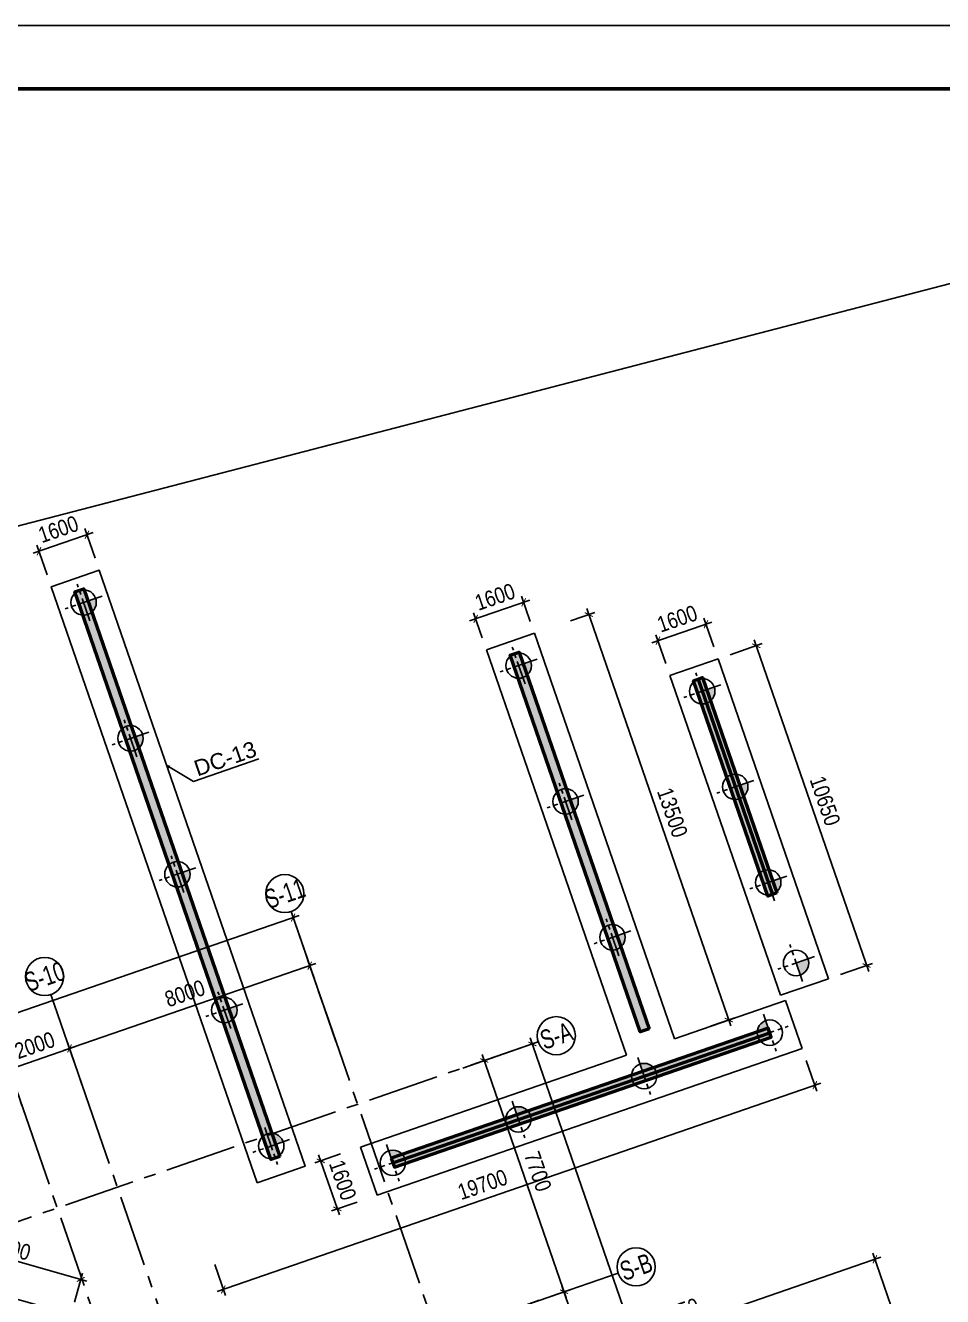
# Model space of a CAD drawing. Header units: millimetres. Extents: x -1534340 to 1713810, y -1348191 to 1114081.
# Drawn here: x 717442 to 746314, y -287899 to -247883 of the extents above; entities that cross this region are included whole.
import ezdxf
from ezdxf.enums import TextEntityAlignment as Align
from ezdxf.xclip import XClip

# ---------------------------------------------------------------- set-up
doc = ezdxf.new("R2010")
doc.units = ezdxf.units.MM
doc.header["$LTSCALE"] = 100
doc.header["$XCLIPFRAME"] = 0
doc.header["$PDMODE"] = 32
doc.header["$PDSIZE"] = 2.5
doc.linetypes.add('CENTER2', pattern=[1.125, 0.75, -0.125, 0.125, -0.125])
doc.linetypes.add('HIDDEN', pattern=[0.375, 0.25, -0.125])
for name, color, linetype in [('ccu11-Dim', 8, 'Continuous'), ('ccu12-Manh', 8, 'Continuous'), ('ccu12-Pile', 4, 'Continuous'), ('ccu12-Thay', 7, 'Continuous'), ('ccu12-Truc', 13, 'CENTER2'), ('KC-Betong', 6, 'Continuous'), ('KC2-DIM', 251, 'Continuous'), ('KCS_BORDER', 255, 'Continuous'), ('KCS_CENTER_POINT', 7, 'Continuous'), ('KCS_PILE', 8, 'HIDDEN'), ('KT-Dim', 8, 'Continuous'), ('Xref_ST_MBDV Cot vach 30.7.2022$0$Xref_ST_MBDV Cot vach 30.7.2022|Xref_ST_MBDV Cot vach 30.7.2022|Xref_ST_MBDV Cot vach 30.7.2022|Xref_ST_MBDV Cot vach 30.7.2022|A-WALL-PATT', 251, 'Continuous'), ('Xref_ST_MBDV Cot vach 30.7.2022|Xref_ST_MBDV Cot vach 30.7.2022|Xref_ST_MBDV Cot vach 30.7.2022|Xref_ST_MBDV Cot vach 30.7.2022|A-GRID-SYM', 50, 'Continuous')]:
    doc.layers.add(name, color=color, linetype=linetype)
for name, color, linetype, lineweight in [('ccu12-Tencaukien', 9, 'Continuous', 15), ('KT-Net cot', 2, 'Continuous', 50), ('KT-Net thay', 7, 'Continuous', 15), ('KT-Vat lieu', 250, 'Continuous', 9)]:
    doc.layers.add(name, color=color, linetype=linetype, lineweight=lineweight)
doc.styles.add('Arial', font='arial.ttf', dxfattribs={"width": 0.7})
doc.styles.add('Arial Narrow', font='ARIALN.TTF')
doc.styles.add('HBA-Text', font='GOTHIC.TTF')
doc.dimstyles.new('ccu11-100x2', dxfattribs={"dimscale": 100, "dimtxt": 2.5, "dimasz": 1, "dimexe": 1, "dimexo": 2, "dimgap": 1, "dimtad": 1, "dimdec": 0, "dimlfac": 0.5, "dimrnd": 5, "dimdsep": 46, "dimtxsty": 'Arial', "dimblk": 'ARCHTICK', "dimcen": -1, "dimdle": 1, "dimclrd": 256, "dimclre": 256, "dimclrt": 31, "dimadec": 0, "dimazin": 2, "dimtfac": 0.1, "dimtdec": 0, "dimtmove": 0, "dimatfit": 1, "dimldrblk": 'ARCHTICK', "dimfxl": 1, "dimtvp": 0.833333, "dimtolj": 1, "dimtzin": 12, "dimarcsym": 0})
doc.dimstyles.new('ccu12-200', dxfattribs={"dimscale": 200, "dimtxt": 2.5, "dimasz": 1, "dimexe": 1, "dimexo": 2, "dimgap": 1, "dimtad": 1, "dimdec": 0, "dimrnd": 5, "dimdsep": 46, "dimtxsty": 'Arial Narrow', "dimblk": 'ARCHTICK', "dimcen": -1, "dimdle": 1, "dimclrd": 256, "dimclre": 256, "dimclrt": 3, "dimadec": 0, "dimazin": 2, "dimtfac": 0.1, "dimtdec": 0, "dimtmove": 0, "dimatfit": 1, "dimldrblk": 'ARCHTICK', "dimfxl": 1, "dimtvp": 0.833333, "dimtolj": 1, "dimtzin": 12, "dimarcsym": 0})
doc.dimstyles.new('CCU_1-300', dxfattribs={"dimscale": 200, "dimtxt": 2.5, "dimasz": 1, "dimexe": 1, "dimexo": 2, "dimgap": 0.5, "dimtad": 1, "dimdec": 0, "dimrnd": 5, "dimdsep": 46, "dimtxsty": 'Arial Narrow', "dimblk": 'ARCHTICK', "dimcen": -1, "dimdle": 1, "dimclrd": 256, "dimclre": 256, "dimclrt": 3, "dimadec": 0, "dimazin": 2, "dimtfac": 0.1, "dimtdec": 0, "dimtix": 1, "dimtmove": 2, "dimatfit": 1, "dimfxl": 1, "dimtvp": 0.833333, "dimtolj": 1, "dimtzin": 12, "dimarcsym": 0})

# ---------------------------------------------------------------- blocks, each defined once
blk = doc.blocks.new('Khung ten_A1', base_point=(-3406704, 253379))
at = {"layer": 'Defpoints', "color": 1}
blk.add_lwpolyline([(84100, 0), (84100, 59471), (0, 59471), (0, 0)], close=True, dxfattribs=at)
at = {"layer": 'KT-Net thay', "const_width": 60}
blk.add_lwpolyline([(2700, 1071), (83100, 1071), (83100, 58471), (2700, 58471)], close=True, dxfattribs=at)
blk = doc.blocks.new('Xref_ST_MBDV Cot vach 30.7.2022$0$Tuong Vay01-flat-1')
at = {"layer": 'Xref_ST_MBDV Cot vach 30.7.2022$0$Xref_ST_MBDV Cot vach 30.7.2022|Xref_ST_MBDV Cot vach 30.7.2022|Xref_ST_MBDV Cot vach 30.7.2022|Xref_ST_MBDV Cot vach 30.7.2022|A-WALL-PATT'}
h = blk.add_hatch(dxfattribs=at)
h.set_pattern_fill('ACET-2D-VATLIEU04', color=256, scale=50, pattern_type=2)
h.set_pattern_definition([(50, (-11139561.84, -1407213.45), (-225.902474, 189.5546825), [37.5, -412.5]), (355, (-11139561.84, -1407213.45), (32.127212, 367.215716), [30, -330]), (100.4514, (-11139531.95, -1407216.06), (-341.231527, -62.944187), [31.870095, -350.571056]), (46.1842, (-11139561.84, -1407113.45), (-319.180497, 306.252097), [56.25, -618.75]), (96.6356, (-11139517.37, -1407120.34), (-516.995922, -60.144022), [47.805144, -525.8565]), (351.1842, (-11139561.84, -1407113.45), (84.740774, 546.39543), [45, -495]), (21, (-11139511.84, -1407138.45), (-105.680822, 275.3079534), [37.5, -412.5]), (326, (-11139511.84, -1407138.45), (206.128805, 305.59852), [30, -330]), (71.4514, (-11139486.97, -1407155.22), (-328.963765, 110.380101), [31.870095, -350.571056]), (37.5, (-11139561.84, -1407213.45), (-78.1345294, 101.8269012), [0, -326, 0, -335, 0, -331.25]), (7.5, (-11139561.84, -1407213.45), (-23.2793464, 176.824191), [0, -191, 0, -318.5, 0, -126.25]), (327.5, (-11139673.34, -1407213.45), (71.9444175, 112.9301145), [0, -125, 0, -390, 0, -517.5000003]), (317.5, (-11139723.34, -1407213.45), (158.0205496, 172.449169), [0, -162.5, 0, -259, 0, -367.5]), (45, (-11139561.84, -1407213.45), (-150.260191, 150.260191), []), (45, (-11139561.84, -1407152.2), (-150.260191, 150.260191), [])])
h.paths.add_polyline_path([(-82665, -118500), (-81837, -121132), (-80903, -123728), (-79863, -126284), (-78720, -128795), (-77475, -131258), (-76131, -133667), (-74689, -136020), (-73153, -138312), (-71525, -140539), (-69807, -142699), (-68002, -144786), (-66114, -146798), (-64145, -148731), (-62100, -150582), (-59980, -152349), (-57790, -154027), (-55533, -155614), (-53213, -157109), (-50835, -158507), (-48401, -159807), (-45916, -161007), (-43385, -162104), (-40811, -163097), (-38198, -163985), (-35551, -164765), (-32875, -165436), (-30174, -165998), (-27451, -166448), (-24702, -166789), (-4397, -168938), (36420, -167648), (41836, -160719), (12445, -24368), (8473, -9249), (-4719, -5521), (-10557, -9947), (-34021, -27848), (-39777, -32009), (-41249, -35294), (-45787, -38574), (-49368, -38942), (-57644, -44924), (-59845, -46601), (-61969, -48362), (-64020, -50208), (-65993, -52137), (-67887, -54144), (-69696, -56226), (-71420, -58381), (-73054, -60604), (-74596, -62892), (-76043, -65242), (-77394, -67648), (-78645, -70107), (-79794, -72615), (-80841, -75168), (-81782, -77762), (-82617, -80392), (-83343, -83054), (-83961, -85743), (-84468, -88455), (-84865, -91186), (-85149, -93930), (-85321, -96684), (-85381, -99530), (-85329, -102201), (-85163, -104955), (-84886, -107701), (-84496, -110432), (-83996, -113146), (-83385, -115836)], flags=16)
h.paths.add_polyline_path([(-83625, -118781), (-82785, -121452), (-81837, -124086), (-80781, -126680), (-79621, -129228), (-78358, -131727), (-76994, -134172), (-75531, -136560), (-73973, -138886), (-72320, -141146), (-70577, -143337), (-68746, -145455), (-66829, -147497), (-64832, -149459), (-62755, -151337), (-60604, -153130), (-58382, -154833), (-56092, -156444), (-53738, -157960), (-51324, -159379), (-48854, -160699), (-46333, -161916), (-43764, -163030), (-41151, -164038), (-38500, -164938), (-35814, -165730), (-33098, -166411), (-30357, -166981), (-27595, -167438), (-24816, -167783), (-4434, -169940), (36920, -168633), (42913, -160966), (13418, -24135), (9295, -8442), (-4926, -4424), (-11163, -9151), (-34617, -27045), (-40580, -31355), (-42052, -34640), (-46156, -37607), (-49737, -37975), (-58240, -44121), (-60467, -45819), (-62623, -47605), (-64704, -49479), (-66707, -51435), (-68628, -53472), (-70465, -55586), (-72214, -57772), (-73872, -60029), (-75437, -62350), (-76905, -64734), (-78276, -67176), (-79545, -69672), (-80712, -72217), (-81774, -74808), (-82729, -77440), (-83576, -80109), (-84314, -82810), (-84940, -85539), (-85455, -88291), (-85857, -91062), (-86146, -93847), (-86321, -96642), (-86382, -99529), (-86328, -102241), (-86160, -105036), (-85879, -107821), (-85484, -110593), (-84976, -113347), (-84356, -116078)])
blk = doc.blocks.new('_ARCHTICK')
at = {"color": 0, "linetype": 'ByBlock', "const_width": 0.15}
blk.add_lwpolyline([(-0.5, -0.5), (0.5, 0.5)], dxfattribs=at)
blk = doc.blocks.new('*D1138')
at = {"layer": 'Defpoints', "color": 0, "transparency": 16777216}
for p in [(367648, -45505, 0), (372110, -50100), (369540, -50987)]:
    blk.add_point(p, dxfattribs=at)
at = {"layer": 'KT-Dim', "lineweight": -2, "transparency": 16777216}
for p, q in [((368026, -45374), (370406, -44552)), ((370151, -44429), (372175, -50289)), ((369918, -50857), (372299, -50035))]:
    blk.add_line(p, q, dxfattribs=at)
at = {"layer": 'KT-Dim', "lineweight": -2, "transparency": 16777216, "xscale": 200, "yscale": 200, "zscale": 200}
for p, rotation in [((370217, -44618), 109.0471074728855), ((372110, -50100), 289.0471074728856)]:
    blk.add_blockref('_ARCHTICK', p, dxfattribs=dict(at, rotation=rotation))
at = {"layer": 'KT-Dim', "color": 3, "transparency": 16777216, "insert": (371593, -47210), "char_height": 500, "attachment_point": 5, "rotation": 289.0471, "style": 'Arial Narrow'}
blk.add_mtext('\\A1;5800', dxfattribs=at)
blk = doc.blocks.new('GRID-SYM-flat-103')
at = {"layer": 'Xref_ST_MBDV Cot vach 30.7.2022|Xref_ST_MBDV Cot vach 30.7.2022|Xref_ST_MBDV Cot vach 30.7.2022|Xref_ST_MBDV Cot vach 30.7.2022|A-GRID-SYM'}
blk.add_circle((0, 0, 0), 900, dxfattribs=at)
at = {"layer": 'Xref_ST_MBDV Cot vach 30.7.2022|Xref_ST_MBDV Cot vach 30.7.2022|Xref_ST_MBDV Cot vach 30.7.2022|Xref_ST_MBDV Cot vach 30.7.2022|A-GRID-SYM', "style": 'HBA-Text'}
blk.add_attdef('GRID', text='', height=900, rotation=19.04714, dxfattribs=at).set_placement((0, 0, 0), align=Align.MIDDLE_CENTER)
blk = doc.blocks.new('*D1120')
at = {"layer": 'Defpoints', "color": 0, "transparency": 16777216}
for p in [(352757, -37616), (353505, -39781), (344525, -42881)]:
    blk.add_point(p, dxfattribs=at)
at = {"layer": 'KT-Dim', "lineweight": -2, "transparency": 16777216}
for p, q in [((343588, -40781), (352946, -37550)), ((353374, -39403), (352692, -37427)), ((344394, -42503), (343712, -40527))]:
    blk.add_line(p, q, dxfattribs=at)
at = {"layer": 'KT-Dim', "lineweight": -2, "transparency": 16777216, "xscale": 200, "yscale": 200, "zscale": 200}
for p, rotation in [((352757, -37616), 19.04713796363416), ((343777, -40716), 199.0471379636342)]:
    blk.add_blockref('_ARCHTICK', p, dxfattribs=dict(at, rotation=rotation))
at = {"layer": 'KT-Dim', "color": 3, "transparency": 16777216, "insert": (348119, -38736), "char_height": 500, "attachment_point": 5, "rotation": 19.0471, "style": 'Arial Narrow'}
blk.add_mtext('\\A1;9500', dxfattribs=at)
blk = doc.blocks.new('*D1121')
at = {"layer": 'Defpoints', "color": 0, "transparency": 16777216}
for p in [(354648, -36963), (355395, -39128), (353505, -39781)]:
    blk.add_point(p, dxfattribs=at)
at = {"layer": 'KT-Dim', "lineweight": -2, "transparency": 16777216}
for p, q in [((355265, -38750), (354582, -36774)), ((352568, -37681), (354837, -36898)), ((353374, -39403), (352692, -37427))]:
    blk.add_line(p, q, dxfattribs=at)
at = {"layer": 'KT-Dim', "lineweight": -2, "transparency": 16777216, "xscale": 200, "yscale": 200, "zscale": 200}
for p, rotation in [((354648, -36963), 19.04713796363416), ((352757, -37616), 199.0471379636342)]:
    blk.add_blockref('_ARCHTICK', p, dxfattribs=dict(at, rotation=rotation))
at = {"layer": 'KT-Dim', "color": 3, "transparency": 16777216, "insert": (353554, -36859), "char_height": 500, "attachment_point": 5, "rotation": 19.0471, "style": 'Arial Narrow'}
blk.add_mtext('\\A1;2000', dxfattribs=at)
blk = doc.blocks.new('*D1122')
at = {"layer": 'Defpoints', "color": 0, "transparency": 16777216}
for p in [(362210, -34352), (362957, -36518), (355395, -39128)]:
    blk.add_point(p, dxfattribs=at)
at = {"layer": 'KT-Dim', "lineweight": -2, "transparency": 16777216}
for p, q in [((354459, -37028), (362399, -34287)), ((362827, -36140), (362144, -34163)), ((355265, -38750), (354582, -36774))]:
    blk.add_line(p, q, dxfattribs=at)
at = {"layer": 'KT-Dim', "lineweight": -2, "transparency": 16777216, "xscale": 200, "yscale": 200, "zscale": 200}
for p, rotation in [((362210, -34352), 19.04713796363416), ((354648, -36963), 199.0471379636342)]:
    blk.add_blockref('_ARCHTICK', p, dxfattribs=dict(at, rotation=rotation))
at = {"layer": 'KT-Dim', "color": 3, "transparency": 16777216, "insert": (358280, -35227), "char_height": 500, "attachment_point": 5, "rotation": 19.0471, "style": 'Arial Narrow'}
blk.add_mtext('\\A1;8000', dxfattribs=at)
blk = doc.blocks.new('*D1123')
at = {"layer": 'Defpoints', "color": 0, "transparency": 16777216}
for p in [(363163, -37115), (306934, -51743), (308410, -56019, 0)]:
    blk.add_point(p, dxfattribs=at)
at = {"layer": 'KT-Dim', "lineweight": -2, "transparency": 16777216}
for p, q in [((361876, -32774), (306745, -51809)), ((363033, -36737), (361622, -32650)), ((308280, -55641), (306869, -51554))]:
    blk.add_line(p, q, dxfattribs=at)
at = {"layer": 'KT-Dim', "lineweight": -2, "transparency": 16777216, "xscale": 200, "yscale": 200, "zscale": 200}
for p, rotation in [((361687, -32839), 19.0477163778953), ((306934, -51743), 199.0477163778953)]:
    blk.add_blockref('_ARCHTICK', p, dxfattribs=dict(at, rotation=rotation))
at = {"layer": 'KT-Dim', "color": 3, "transparency": 16777216, "insert": (334162, -41861), "char_height": 500, "attachment_point": 5, "rotation": 19.0477, "style": 'Arial Narrow'}
blk.add_mtext('\\A1;57925', dxfattribs=at)
blk = doc.blocks.new('*D1124')
at = {"layer": 'Defpoints', "color": 0, "transparency": 16777216}
for p in [(366647, -37704, 0), (379300, -66026), (376730, -66913, 0)]:
    blk.add_point(p, dxfattribs=at)
at = {"layer": 'KT-Dim', "lineweight": -2, "transparency": 16777216}
for p, q in [((367025, -37574), (369405, -36752)), ((369150, -36628), (379365, -66215)), ((377108, -66782), (379489, -65960))]:
    blk.add_line(p, q, dxfattribs=at)
at = {"layer": 'KT-Dim', "lineweight": -2, "transparency": 16777216, "xscale": 200, "yscale": 200, "zscale": 200}
for p, rotation in [((369216, -36817), 109.0471074728855), ((379300, -66026), 289.0471074728856)]:
    blk.add_blockref('_ARCHTICK', p, dxfattribs=dict(at, rotation=rotation))
at = {"layer": 'KT-Dim', "color": 3, "transparency": 16777216, "insert": (374688, -51273), "char_height": 500, "attachment_point": 5, "rotation": 289.0471, "style": 'Arial Narrow'}
blk.add_mtext('\\A1;30900', dxfattribs=at)
blk = doc.blocks.new('*D1125')
at = {"layer": 'Defpoints', "color": 0, "transparency": 16777216}
for p in [(367704, -37339), (366647, -37704), (367648, -45505)]:
    blk.add_point(p, dxfattribs=at)
at = {"layer": 'KT-Dim', "lineweight": -2, "transparency": 16777216}
for p, q in [((370282, -44807), (367639, -37150)), ((367025, -37574), (367893, -37274)), ((368026, -45374), (370406, -44552))]:
    blk.add_line(p, q, dxfattribs=at)
at = {"layer": 'KT-Dim', "lineweight": -2, "transparency": 16777216, "xscale": 200, "yscale": 200, "zscale": 200}
for p, rotation in [((367704, -37339), 109.0471074728855), ((370217, -44618), 289.0471074728856)]:
    blk.add_blockref('_ARCHTICK', p, dxfattribs=dict(at, rotation=rotation))
at = {"layer": 'KT-Dim', "color": 3, "transparency": 16777216, "insert": (369391, -40830), "char_height": 500, "attachment_point": 5, "rotation": 289.0471, "style": 'Arial Narrow'}
blk.add_mtext('\\A1;7700', dxfattribs=at)
blk = doc.blocks.new('D1000.')
at = {"layer": 'ccu12-Pile', "color": 13, "linetype": 'CENTER2', "ltscale": 10}
for p, q in [((0, 767), (0, -767)), ((767, 0), (-767, 0))]:
    blk.add_line(p, q, dxfattribs=at)
at = {"layer": 'ccu12-Pile', "ltscale": 0.5}
blk.add_circle((0, 0), 500, dxfattribs=at)
blk = doc.blocks.new('D1000')
at = {"layer": 'ccu12-Pile', "extrusion": (1.6566e-08, 2.33795e-08, 1), "rotation": 270.3251979946007}
blk.add_blockref('D1000.', (0, 0), dxfattribs=at)
blk = doc.blocks.new('DC-3-D1000')
at = {"layer": 'KCS_BORDER'}
for p, q in [((-2400, -2250), (-2400, 2250)), ((-2400, 2250), (2400, 2250)), ((2400, 2250), (2400, -2250)), ((2400, -2250), (-2400, -2250))]:
    blk.add_line(p, q, dxfattribs=at)
at = {"layer": 'KCS_CENTER_POINT'}
for p, q in [((-150, 0), (150, 0)), ((0, -150), (0, 150))]:
    blk.add_line(p, q, dxfattribs=at)
at = {"layer": 'KCS_PILE'}
for p in [(0, 1350), (-1500, -1350), (1500, -1350)]:
    blk.add_blockref('D1000', p, dxfattribs=at)
blk = doc.blocks.new('*D858')
at = {"layer": 'Defpoints', "color": 0, "transparency": 16777216}
for p in [(714254, -287155), (719184, -287358), (718873, -288460)]:
    blk.add_point(p, dxfattribs=at)
at = {"layer": 'KC2-DIM', "lineweight": -2, "transparency": 16777216}
for p, q in [((714363, -286770), (714620, -285860)), ((714373, -285999), (719377, -287413)), ((718982, -288076), (719239, -287166))]:
    blk.add_line(p, q, dxfattribs=at)
at = {"layer": 'KC2-DIM', "lineweight": -2, "transparency": 16777216, "xscale": 200, "yscale": 200, "zscale": 200}
for p, rotation in [((714565, -286053), 164.2212204098567), ((719184, -287358), 344.2212204098568)]:
    blk.add_blockref('_ARCHTICK', p, dxfattribs=dict(at, rotation=rotation))
at = {"layer": 'KC2-DIM', "color": 3, "transparency": 16777216, "insert": (716971, -286364), "char_height": 500, "attachment_point": 5, "rotation": 344.2212, "style": 'Arial Narrow'}
blk.add_mtext('\\A1;4800', dxfattribs=at)
blk = doc.blocks.new('D800.')
at = {"layer": 'ccu12-Pile', "ltscale": 0.5}
h = blk.add_hatch(color=250, dxfattribs=at)
h.dxf.hatch_style = 1
h.paths.add_polyline_path([(0, 0), (400, 0, 0.414214), (0, 400)])
at = {"layer": 'ccu12-Pile', "color": 13, "linetype": 'CENTER2', "ltscale": 10}
for p, q in [((0, 613), (0, -613)), ((613, 0), (-613, 0))]:
    blk.add_line(p, q, dxfattribs=at)
at = {"layer": 'ccu12-Pile', "ltscale": 0.5}
blk.add_circle((0, 0), 400, dxfattribs=at)
blk = doc.blocks.new('*D776')
at = {"layer": 'ccu11-Dim', "lineweight": -2, "ltscale": 0.5, "transparency": 16777216}
for p, q in [((731657, -291048), (744373, -286658)), ((744699, -288216), (744119, -286534)), ((732361, -292475), (731781, -290794))]:
    blk.add_line(p, q, dxfattribs=at)
at = {"layer": 'Defpoints', "color": 0, "ltscale": 0.5, "transparency": 16777216}
for p in [(744184, -286723), (744830, -288594), (732492, -292853)]:
    blk.add_point(p, dxfattribs=at)
at = {"layer": 'ccu11-Dim', "lineweight": -2, "ltscale": 0.5, "transparency": 16777216, "xscale": 200, "yscale": 200, "zscale": 200}
for p, rotation in [((744184, -286723), 19.04713795323114), ((731846, -290983), 199.0471379532312)]:
    blk.add_blockref('_ARCHTICK', p, dxfattribs=dict(at, rotation=rotation))
at = {"layer": 'ccu11-Dim', "color": 3, "ltscale": 0.5, "transparency": 16777216, "insert": (737866, -288423), "char_height": 500, "attachment_point": 5, "rotation": 19.0471, "style": 'Arial Narrow'}
blk.add_mtext('\\A1;13050', dxfattribs=at)
blk = doc.blocks.new('*D778')
at = {"layer": 'ccu11-Dim', "lineweight": -2, "ltscale": 0.5, "transparency": 16777216}
for p, q in [((727365, -283409), (726549, -283691)), ((727326, -285327), (726673, -283437)), ((727887, -284922), (727072, -285203))]:
    blk.add_line(p, q, dxfattribs=at)
at = {"layer": 'Defpoints', "color": 0, "ltscale": 0.5, "transparency": 16777216}
for p in [(727743, -283279), (726739, -283626), (728265, -284791)]:
    blk.add_point(p, dxfattribs=at)
at = {"layer": 'ccu11-Dim', "lineweight": -2, "ltscale": 0.5, "transparency": 16777216, "xscale": 200, "yscale": 200, "zscale": 200}
for p, rotation in [((726739, -283626), 109.0471379532314), ((727261, -285138), 289.0471379532314)]:
    blk.add_blockref('_ARCHTICK', p, dxfattribs=dict(at, rotation=rotation))
at = {"layer": 'ccu11-Dim', "color": 3, "ltscale": 0.5, "transparency": 16777216, "insert": (727430, -284233), "char_height": 500, "attachment_point": 5, "rotation": 289.0471, "style": 'Arial Narrow'}
blk.add_mtext('\\A1;1600', dxfattribs=at)
blk = doc.blocks.new('*D779')
at = {"layer": 'ccu11-Dim', "lineweight": -2, "ltscale": 0.5, "transparency": 16777216}
for p, q in [((742023, -280464), (742358, -281435)), ((742482, -281180), (723482, -287740)), ((723402, -286893), (723737, -287864))]:
    blk.add_line(p, q, dxfattribs=at)
at = {"layer": 'Defpoints', "color": 0, "ltscale": 0.5, "transparency": 16777216}
for p in [(741893, -280086), (723271, -286515), (723671, -287675)]:
    blk.add_point(p, dxfattribs=at)
at = {"layer": 'ccu11-Dim', "lineweight": -2, "ltscale": 0.5, "transparency": 16777216, "xscale": 200, "yscale": 200, "zscale": 200}
for p, rotation in [((742293, -281245), 19.0471379532342), ((723671, -287675), 199.0471379532341)]:
    blk.add_blockref('_ARCHTICK', p, dxfattribs=dict(at, rotation=rotation))
at = {"layer": 'ccu11-Dim', "color": 3, "ltscale": 0.5, "transparency": 16777216, "insert": (731832, -284375), "char_height": 500, "attachment_point": 5, "rotation": 19.0471, "style": 'Arial Narrow'}
blk.add_mtext('\\A1;19700', dxfattribs=at)
blk = doc.blocks.new('*D780')
at = {"layer": 'ccu11-Dim', "lineweight": -2, "ltscale": 0.5, "transparency": 16777216}
for p, q in [((734602, -266629), (735365, -266365)), ((735110, -266242), (739647, -279381)), ((739007, -279390), (739770, -279126))]:
    blk.add_line(p, q, dxfattribs=at)
at = {"layer": 'Defpoints', "color": 0, "ltscale": 0.5, "transparency": 16777216}
for p in [(734223, -266759), (739581, -279192), (738629, -279520)]:
    blk.add_point(p, dxfattribs=at)
at = {"layer": 'ccu11-Dim', "lineweight": -2, "ltscale": 0.5, "transparency": 16777216, "xscale": 200, "yscale": 200, "zscale": 200}
for p, rotation in [((735176, -266431), 109.0471379532338), ((739581, -279192), 289.0471379532338)]:
    blk.add_blockref('_ARCHTICK', p, dxfattribs=dict(at, rotation=rotation))
at = {"layer": 'ccu11-Dim', "color": 3, "ltscale": 0.5, "transparency": 16777216, "insert": (737809, -272663), "char_height": 500, "attachment_point": 5, "rotation": 289.0471, "style": 'Arial Narrow'}
blk.add_mtext('\\A1;13500', dxfattribs=at)
blk = doc.blocks.new('*D781')
at = {"layer": 'ccu11-Dim', "lineweight": -2, "ltscale": 0.5, "transparency": 16777216}
for p, q in [((733316, -265978), (731426, -266631)), ((733335, -266643), (733062, -265854)), ((731822, -267165), (731550, -266376))]:
    blk.add_line(p, q, dxfattribs=at)
at = {"layer": 'Defpoints', "color": 0, "ltscale": 0.5, "transparency": 16777216}
for p in [(731615, -266565), (733465, -267021), (731953, -267543)]:
    blk.add_point(p, dxfattribs=at)
at = {"layer": 'ccu11-Dim', "lineweight": -2, "ltscale": 0.5, "transparency": 16777216, "xscale": 200, "yscale": 200, "zscale": 200}
for p, rotation in [((733127, -266043), 19.04713794236409), ((731615, -266565), 199.0471379423641)]:
    blk.add_blockref('_ARCHTICK', p, dxfattribs=dict(at, rotation=rotation))
at = {"layer": 'ccu11-Dim', "color": 3, "ltscale": 0.5, "transparency": 16777216, "insert": (732223, -265874), "char_height": 500, "attachment_point": 5, "rotation": 19.0471, "style": 'Arial Narrow'}
blk.add_mtext('\\A1;1600', dxfattribs=at)
blk = doc.blocks.new('*D782')
at = {"layer": 'ccu11-Dim', "lineweight": -2, "ltscale": 0.5, "transparency": 16777216}
for p, q in [((719571, -263849), (717681, -264501)), ((719638, -264654), (719317, -263725)), ((718125, -265176), (717805, -264247))]:
    blk.add_line(p, q, dxfattribs=at)
at = {"layer": 'Defpoints', "color": 0, "ltscale": 0.5, "transparency": 16777216}
for p in [(717870, -264436), (719768, -265032), (718256, -265554)]:
    blk.add_point(p, dxfattribs=at)
at = {"layer": 'ccu11-Dim', "lineweight": -2, "ltscale": 0.5, "transparency": 16777216, "xscale": 200, "yscale": 200, "zscale": 200}
for p, rotation in [((719382, -263914), 19.0471379423621), ((717870, -264436), 199.0471379423621)]:
    blk.add_blockref('_ARCHTICK', p, dxfattribs=dict(at, rotation=rotation))
at = {"layer": 'ccu11-Dim', "color": 3, "ltscale": 0.5, "transparency": 16777216, "insert": (718478, -263745), "char_height": 500, "attachment_point": 5, "rotation": 19.0471, "style": 'Arial Narrow'}
blk.add_mtext('\\A1;1600', dxfattribs=at)
blk = doc.blocks.new('Vach-NN-PN')
at = {"layer": 'KT-Vat lieu'}
h = blk.add_hatch(dxfattribs=at)
h.set_pattern_fill('BTCT', color=256, scale=40)
h.set_pattern_definition([(50, (145314.1, -41250.66), (286.90407, -25.10085), [30, -330]), (355, (145314.1, -41250.66), (-55.5005, 300.87685), [24, -264]), (100.4514, (145338.02, -41252.75), (231.40375, 275.7758), [25.4961, -280.45684]), (46.1842, (145314.1, -41170.66), (426.8964, -66.2076), [45, -495]), (96.6356, (145349.7, -41176.2), (373.8651, 389.6471), [38.2441, -420.6852]), (351.1842, (145314.1, -41170.66), (373.8648, 389.6474), [36, -396]), (21, (145354.1, -41190.66), (238.7628, -161.04756), [30, -330]), (326, (145354.1, -41190.66), (97.3261, 290.06), [24, -264]), (71.4514, (145374, -41204.08), (336.08905, 129.0122), [25.4961, -280.45684]), (37.5, (145314.11, -41250.66), (4.86394, 133.15754), [0, -260.8, 0, -268, 0, -265]), (7.5, (145314.11, -41250.66), (105.22781, 157.76468), [0, -152.8, 0, -254.8, 0, -101]), (327.5, (145224.91, -41250.66), (213.52897, -9.02195), [0, -100, 0, -312, 0, -414]), (317.5, (145184.9, -41250.66), (233.27447, 40.042), [0, -130, 0, -207.2, 0, -294]), (45, (145314.11, -41250.66), (-106.06602, 106.06602), []), (45, (145384.82, -41250.66), (-106.06602, 106.06602), [])])
h.paths.add_polyline_path([(53910, 5336), (53627, 5238), (47459, 23103), (47742, 23201)])
h = blk.add_hatch(dxfattribs=at)
h.set_pattern_fill('BTCT', color=256, scale=40)
h.set_pattern_definition([(50, (169323.47, -32961.48), (286.90407, -25.10085), [30, -330]), (355, (169323.47, -32961.48), (-55.5005, 300.87685), [24, -264]), (100.4514, (169347.38, -32963.57), (231.40375, 275.7758), [25.4961, -280.45684]), (46.1842, (169323.47, -32881.48), (426.8964, -66.2076), [45, -495]), (96.6356, (169359.04, -32887), (373.8651, 389.6471), [38.2441, -420.6852]), (351.1842, (169323.47, -32881.48), (373.8648, 389.6474), [36, -396]), (21, (169363.47, -32901.48), (238.7628, -161.04756), [30, -330]), (326, (169363.47, -32901.48), (97.3261, 290.06), [24, -264]), (71.4514, (169383.37, -32914.9), (336.08905, 129.0122), [25.4961, -280.45684]), (37.5, (169323.47, -32961.48), (4.86394, 133.15754), [0, -260.8, 0, -268, 0, -265]), (7.5, (169323.47, -32961.48), (105.22781, 157.76468), [0, -152.8, 0, -254.8, 0, -101]), (327.5, (169234.27, -32961.48), (213.52897, -9.02195), [0, -100, 0, -312, 0, -414]), (317.5, (169194.27, -32961.48), (233.27447, 40.042), [0, -130, 0, -207.2, 0, -294]), (45, (169323.47, -32961.48), (-106.06602, 106.06602), []), (45, (169394.18, -32961.48), (-106.06602, 106.06602), [])])
h.paths.add_polyline_path([(65253, 9252), (65537, 9350), (61441, 21212), (61158, 21115)])
h = blk.add_hatch(dxfattribs=at)
h.set_pattern_fill('BTCT', color=256, scale=40)
h.set_pattern_definition([(50, (175103.59, -33769.4), (286.90407, -25.10085), [30, -330]), (355, (175103.6, -33769.4), (-55.5005, 300.87685), [24, -264]), (100.4514, (175127.5, -33771.48), (231.40375, 275.7758), [25.4961, -280.45684]), (46.1842, (175103.6, -33689.4), (426.8964, -66.2076), [45, -495]), (96.6356, (175139.16, -33694.9), (373.8651, 389.6471), [38.2441, -420.6852]), (351.1842, (175103.6, -33689.4), (373.8648, 389.6474), [36, -396]), (21, (175143.59, -33709.4), (238.7628, -161.04756), [30, -330]), (326, (175143.6, -33709.4), (97.3261, 290.06), [24, -264]), (71.4514, (175163.48, -33722.8), (336.08905, 129.0122), [25.4961, -280.45684]), (37.5, (175103.59, -33769.39), (4.86394, 133.15754), [0, -260.8, 0, -268, 0, -265]), (7.5, (175103.59, -33769.39), (105.22781, 157.76468), [0, -152.8, 0, -254.8, 0, -101]), (327.5, (175014.39, -33769.39), (213.52897, -9.02195), [0, -100, 0, -312, 0, -414]), (317.5, (174974.39, -33769.39), (233.27447, 40.042), [0, -130, 0, -207.2, 0, -294]), (45, (175103.59, -33769.39), (-106.06602, 106.06602), []), (45, (175174.3, -33769.39), (-106.06602, 106.06602), [])])
h.paths.add_polyline_path([(69277, 13531), (69561, 13629), (67221, 20405), (66938, 20307)])
h = blk.add_hatch(dxfattribs=at)
h.set_pattern_fill('BTCT', color=256, scale=40)
h.set_pattern_definition([(50, (108165.77, -54076.06), (286.9041, -25.10085), [30, -330]), (355, (108165.77, -54076.06), (-55.5005, 300.8769), [24, -264]), (100.4514, (108189.68, -54078.15), (231.4038, 275.7758), [25.4961, -280.4568]), (46.1842, (108165.77, -53996.06), (426.8964, -66.2076), [45, -495]), (96.6356, (108201.34, -54001.57), (373.865, 389.6471), [38.244, -420.6852]), (351.1842, (108165.77, -53996.06), (373.8648, 389.6474), [36, -396]), (21, (108205.77, -54016.06), (238.7628, -161.04756), [30, -330]), (326, (108205.77, -54016.06), (97.3261, 290.06), [24, -264]), (71.4514, (108225.66, -54029.48), (336.08905, 129.0122), [25.4961, -280.4568]), (37.5, (108165.77, -54076.06), (4.86394, 133.15754), [0, -260.8, 0, -268, 0, -265]), (7.5, (108165.77, -54076.06), (105.22781, 157.76468), [0, -152.8, 0, -254.8, 0, -101]), (327.5, (108076.57, -54076.06), (213.52897, -9.02195), [0, -100, 0, -312, 0, -414]), (317.5, (108036.57, -54076.06), (233.27447, 40.042), [0, -130, 0, -207.2, 0, -294]), (45, (108165.77, -54076.06), (-106.06602, 106.06602), []), (45, (108236.48, -54076.06), (-106.06602, 106.06602), [])])
h.paths.add_polyline_path([(57421, 5278), (57519, 4995), (69382, 9090), (69284, 9374)])
at = {"layer": 'KT-Net cot'}
for points in [[(53910, 5336), (53627, 5238), (47459, 23103), (47742, 23201)], [(65537, 9350), (65253, 9252), (61158, 21115), (61441, 21212)], [(69561, 13629), (69277, 13531), (66938, 20307), (67221, 20405)], [(57421, 5278), (57519, 4995), (69382, 9090), (69284, 9374)]]:
    blk.add_lwpolyline(points, close=True, dxfattribs=at)
blk = doc.blocks.new('*D1428')
at = {"layer": 'ccu11-Dim', "lineweight": -2, "ltscale": 0.5, "transparency": 16777216}
for p, q in [((737165, -267318), (739055, -266666)), ((739113, -267448), (738801, -266542)), ((737601, -267970), (737288, -267064))]:
    blk.add_line(p, q, dxfattribs=at)
at = {"layer": 'Defpoints', "color": 0, "ltscale": 0.5, "transparency": 16777216}
for p in [(738866, -266731), (739244, -267826), (737732, -268348)]:
    blk.add_point(p, dxfattribs=at)
at = {"layer": 'ccu11-Dim', "lineweight": -2, "ltscale": 0.5, "transparency": 16777216, "xscale": 200, "yscale": 200, "zscale": 200}
for p, rotation in [((738866, -266731), 19.04713794236211), ((737354, -267253), 199.0471379423621)]:
    blk.add_blockref('_ARCHTICK', p, dxfattribs=dict(at, rotation=rotation))
at = {"layer": 'ccu11-Dim', "color": 3, "ltscale": 0.5, "transparency": 16777216, "insert": (737961, -266562), "char_height": 500, "attachment_point": 5, "rotation": 19.0471, "style": 'Arial Narrow'}
blk.add_mtext('\\A1;1600', dxfattribs=at)
blk = doc.blocks.new('*D1429')
at = {"layer": 'ccu11-Dim', "lineweight": -2, "ltscale": 0.5, "transparency": 16777216}
for p, q in [((740381, -267222), (743987, -277667)), ((739622, -267695), (740635, -267345)), ((743098, -277762), (744111, -277412))]:
    blk.add_line(p, q, dxfattribs=at)
at = {"layer": 'Defpoints', "color": 0, "ltscale": 0.5, "transparency": 16777216}
for p in [(739244, -267826), (743922, -277478), (742720, -277893)]:
    blk.add_point(p, dxfattribs=at)
at = {"layer": 'ccu11-Dim', "lineweight": -2, "ltscale": 0.5, "transparency": 16777216, "xscale": 200, "yscale": 200, "zscale": 200}
for p, rotation in [((740446, -267411), 109.0471379423642), ((743922, -277478), 289.0471379423642)]:
    blk.add_blockref('_ARCHTICK', p, dxfattribs=dict(at, rotation=rotation))
at = {"layer": 'ccu11-Dim', "color": 3, "ltscale": 0.5, "transparency": 16777216, "insert": (742614, -272295), "char_height": 500, "attachment_point": 5, "rotation": 289.0471, "style": 'Arial Narrow'}
blk.add_mtext('\\A1;10650', dxfattribs=at)
blk = doc.blocks.new('Grid-ST-flat-3')
at = {"layer": 'ccu12-Truc', "ltscale": 30}
for p, q in [((361622.2, -32650.9), (374729.9, -70616.8)), ((354060.2, -35261.7), (370215.9, -82056.1)), ((352169.7, -35914.4), (368325.4, -82708.8)), ((369404.7, -36752.1), (304555.5, -59141.2)), ((371917.5, -44030.6), (347796.7, -52358.2))]:
    blk.add_line(p, q, dxfattribs=at)
at = {"layer": 'KT-Dim'}
ref = blk.add_blockref('GRID-SYM-flat-103', (361426.2, -32083.2, 0), dxfattribs=dict(at, xscale=0.6666666666666666, yscale=0.6666666666666666, zscale=0.6666666666666666))
ref.add_attrib('GRID', 'S-11', dxfattribs={"layer": 'Xref_ST_MBDV Cot vach 30.7.2022|Xref_ST_MBDV Cot vach 30.7.2022|Xref_ST_MBDV Cot vach 30.7.2022|Xref_ST_MBDV Cot vach 30.7.2022|A-GRID-SYM', "height": 600, "rotation": 19, "style": 'HBA-Text', "width": 0.75}).set_placement((361426.2, -32083.2, 0), align=Align.MIDDLE_CENTER)
ref = blk.add_blockref('GRID-SYM-flat-103', (353864.4, -34694.5, 0), dxfattribs=dict(at, xscale=0.6666666666666666, yscale=0.6666666666666666, zscale=0.6666666666666666))
ref.add_attrib('GRID', 'S-10', dxfattribs={"layer": 'Xref_ST_MBDV Cot vach 30.7.2022|Xref_ST_MBDV Cot vach 30.7.2022|Xref_ST_MBDV Cot vach 30.7.2022|Xref_ST_MBDV Cot vach 30.7.2022|A-GRID-SYM', "height": 600, "rotation": 19, "style": 'HBA-Text', "width": 0.75}).set_placement((353864.4, -34694.5, 0), align=Align.MIDDLE_CENTER)
ref = blk.add_blockref('GRID-SYM-flat-103', (369971.8, -36556.3, 0), dxfattribs=dict(at, xscale=0.6666666666666666, yscale=0.6666666666666666, zscale=0.6666666666666666))
ref.add_attrib('GRID', 'S-A', dxfattribs={"layer": 'Xref_ST_MBDV Cot vach 30.7.2022|Xref_ST_MBDV Cot vach 30.7.2022|Xref_ST_MBDV Cot vach 30.7.2022|Xref_ST_MBDV Cot vach 30.7.2022|A-GRID-SYM', "height": 600, "rotation": 19.04714, "style": 'HBA-Text', "width": 0.75}).set_placement((369971.8, -36556.3, 0), align=Align.MIDDLE_CENTER)
ref = blk.add_blockref('GRID-SYM-flat-103', (372484.7, -43834.8, 0), dxfattribs=dict(at, xscale=0.6666666666666666, yscale=0.6666666666666666, zscale=0.6666666666666666))
ref.add_attrib('GRID', 'S-B', dxfattribs={"layer": 'Xref_ST_MBDV Cot vach 30.7.2022|Xref_ST_MBDV Cot vach 30.7.2022|Xref_ST_MBDV Cot vach 30.7.2022|Xref_ST_MBDV Cot vach 30.7.2022|A-GRID-SYM', "height": 600, "rotation": 19, "style": 'HBA-Text', "width": 0.75}).set_placement((372484.7, -43834.8, 0), align=Align.MIDDLE_CENTER)
dim = blk.add_aligned_dim(p1=(363163.5, -37115.1), p2=(308410.2, -56019.2, 0), distance=-4523.4, dimstyle='ccu12-200', dxfattribs=at)
dim.commit()
dim.dimension.update_dxf_attribs({"geometry": '*D1123', "text_midpoint": (334162.1, -41861.1)})
for base, p1, p2, angle, picture, middle in [((362209.6, -34352.3), (355395.2, -39128.5), (362957.2, -36517.7), 19.04714, '*D1122', (358280, -35227.3)), ((354647.6, -36963.1), (353504.7, -39781.2), (355395.2, -39128.5), 19.04714, '*D1121', (353553.8, -36859)), ((379299.7, -66025.7, 0), (366646.9, -37704.3), (376730.3, -66912.7, 0), 109.04711, '*D1124', (374688, -51272.9, 0)), ((367703.9, -37339.3), (367648, -45504.6), (366646.9, -37704.3), 109.04711, '*D1125', (369390.7, -40830)), ((352757.1, -37615.8), (344524.9, -42881.5), (353504.7, -39781.2), 19.04714, '*D1120', (348118.6, -38735.5)), ((372109.5, -50100.2, 0), (367648, -45504.6), (369540.2, -50987.3, 0), 109.04711, '*D1138', (371593.5, -47210.4, 0))]:
    dim = blk.add_linear_dim(base=base, p1=p1, p2=p2, angle=angle, dimstyle='ccu12-200', dxfattribs=at)
    dim.commit()
    dim.dimension.update_dxf_attribs({"geometry": picture, "text_midpoint": middle})

msp = doc.modelspace()

# ---------------------------------------------------------------- linework, layer by layer
at = {"layer": 'ccu12-Manh', "color": 1, "ltscale": 0.5}
msp.add_lwpolyline([(656421.2, -279430.7), (709389.3, -265717), (709473, -264813.9), (710016.4, -266635.3), (710073.2, -265489.4), (766335.4, -250869.8)], dxfattribs=at)
at = {"layer": 'ccu12-Thay', "ltscale": 0.5}
for p, q in [((731951.4, -267539.9), (733463.8, -267017.7)), ((733463.8, -267017.7), (737870.8, -279782.2)), ((736358.4, -280304.4), (731951.4, -267539.9)), ((737731.6, -268347.8), (739244, -267825.6)), ((739244, -267825.6), (742719.5, -277892.5)), ((741207.1, -278414.7), (737731.6, -268347.8)), ((742719.5, -277892.5), (741207.1, -278414.7)), ((737870.8, -279782.2), (741370.4, -278574)), ((741370.4, -278574), (741892.5, -280086.4)), ((741892.5, -280086.4), (728512.8, -284705.7)), ((727990.7, -283193.3), (736358.4, -280304.4)), ((728512.8, -284705.7), (727990.7, -283193.3))]:
    msp.add_line(p, q, dxfattribs=at)
msp.add_lwpolyline([(724734, -284317.7), (718256, -265554.4), (719768.4, -265032.3), (726246.4, -283795.5)], close=True, dxfattribs=at)
at = {"layer": 'KC-Betong'}
msp.add_lwpolyline([(725452.5, -283487.7), (725168.9, -283585.6), (719001, -265720.4), (719284.5, -265622.5)], close=True, dxfattribs=at)
at = {"layer": 'KT-Net cot', "ltscale": 0.5}
for points in [[(738618.3, -268464.8), (740957.7, -275240.7)], [(729008.9, -283684), (740873.1, -279592)]]:
    msp.add_lwpolyline(points, dxfattribs=at)
at = {"layer": 'KT-Net cot'}
for p in [(736918.4, -280956), (732963.6, -282320)]:
    msp.add_point(p, dxfattribs=at)

# ---------------------------------------------------------------- block references
ref = msp.add_blockref('Xref_ST_MBDV Cot vach 30.7.2022$0$Tuong Vay01-flat-1', (742513.6, -173724.8))
XClip(ref).set_block_clipping_path([(-91541.6736345236, -190955.6682973447), (52438.3255017358, -76158.0499385341)])
msp.add_blockref('Grid-ST-flat-3', (364182, -243129.8))
at = {"layer": 'ccu11-Dim', "xscale": 2.000000000621877, "yscale": 2.000000000621877, "zscale": 2.000000000621877}
msp.add_blockref('Khung ten_A1', (-6167836.4, 139934.6), dxfattribs=at)
at = {"layer": 'ccu12-Thay'}
for p, rotation in [((719273.3, -266049.6), 289.0471379423599), ((732968.7, -268035), 289.0471379423599), ((738748.8, -268842.9), 289.0471379423599), ((720750, -270326.8), 289.0471379423599), ((739788, -271852.8), 289.0471379423599), ((734445.4, -272312.3), 289.0471379423599), ((722226.7, -274604.1), 289.0471379423599), ((740827.1, -274862.6), 289.0471379423599), ((735922.2, -276589.5), 289.0471379423599), ((741702.3, -277397.4), 289.0471379423599), ((723703.4, -278881.3), 289.0471379423599), ((736918.8, -280957.3), 19.04713795323195), ((732961.9, -282322.1), 19.04713795323195), ((729008, -283688.4), 19.04713795323195)]:
    msp.add_blockref('D800.', p, dxfattribs=dict(at, rotation=rotation))
at = {"layer": 'ccu12-Thay', "xscale": -1}
for p, rotation in [((740875.3, -279591.2), 19.04713795323252), ((725180.2, -283158.6), 289.0471379423606)]:
    msp.add_blockref('D800.', p, dxfattribs=dict(at, rotation=rotation))
at = {"layer": 'KC2-DIM', "rotation": 164.2212204098559}
msp.add_blockref('DC-3-D1000', (715951.5, -289973), dxfattribs=at)
at = {"layer": 'KT-Net cot'}
msp.add_blockref('Vach-NN-PN', (671538.7, -288820.4), dxfattribs=at)

# ---------------------------------------------------------------- texts
at = {"layer": 'ccu12-Tencaukien', "color": 31, "style": 'Arial'}
msp.add_text('DC-13', height=500, rotation=19.04714, dxfattribs=at).set_placement((722857.7, -271528.4))

# ---------------------------------------------------------------- dimensions: what is measured, and where the dimension line sits
at = {"layer": 'ccu11-Dim', "ltscale": 0.5}
for p1, p2, distance, picture, middle in [((719768.4, -265032.3), (718256, -265554.4), -1183.2, '*D782', (718477.5, -263744.6)), ((733465.1, -267021.3), (731952.7, -267543.5), -1034.8, '*D781', (732222.6, -265873.9)), ((737731.6, -268347.8), (739244, -267825.6), 1158.2, '*D1428', (737961.2, -266561.5)), ((734223.5, -266759.5), (738629.2, -279520.4), 1007.3, '*D780', (737808.8, -272662.6)), ((739244, -267825.6), (742719.5, -277892.5), 1271.7, '*D1429', (742614.2, -272295.5)), ((728265.3, -284791.1), (727743.2, -283278.7), 1062.8, '*D778', (727430, -284233.2)), ((732491.9, -292853.2), (744829.7, -288593.6), 1978.8, '*D776', (737866.5, -288422.6))]:
    dim = msp.add_aligned_dim(p1=p1, p2=p2, distance=distance, dimstyle='ccu12-200', dxfattribs=at)
    dim.commit()
    dim.dimension.update_dxf_attribs({"geometry": picture, "text_midpoint": middle})
dim = msp.add_linear_dim(base=(723671.3, -287674.5), p1=(741892.5, -280086.4), p2=(723271.1, -286515.4), angle=199.04714, dimstyle='ccu12-200', dxfattribs=at)
dim.commit()
dim.dimension.update_dxf_attribs({"geometry": '*D779', "text_midpoint": (731980.4, -284805.8), "dimtype": 161})
at = {"layer": 'KC2-DIM'}
dim = msp.add_aligned_dim(p1=(714253.8, -287155.2), p2=(718872.9, -288460.4), distance=1145.5, dimstyle='CCU_1-300', dxfattribs=at)
dim.commit()
dim.dimension.update_dxf_attribs({"geometry": '*D858', "text_midpoint": (716971.4, -286363.6)})

# ---------------------------------------------------------------- leaders
msp.add_leader([(721890.3, -271178.2), (722730.3, -271687.9), (724792.1, -270976.1)], dimstyle='ccu11-100x2', override={"dimgap": 1, "dimtad": 0, "dimldrblk": 'Open'}, dxfattribs=at)

doc.saveas('drawing.dxf')
